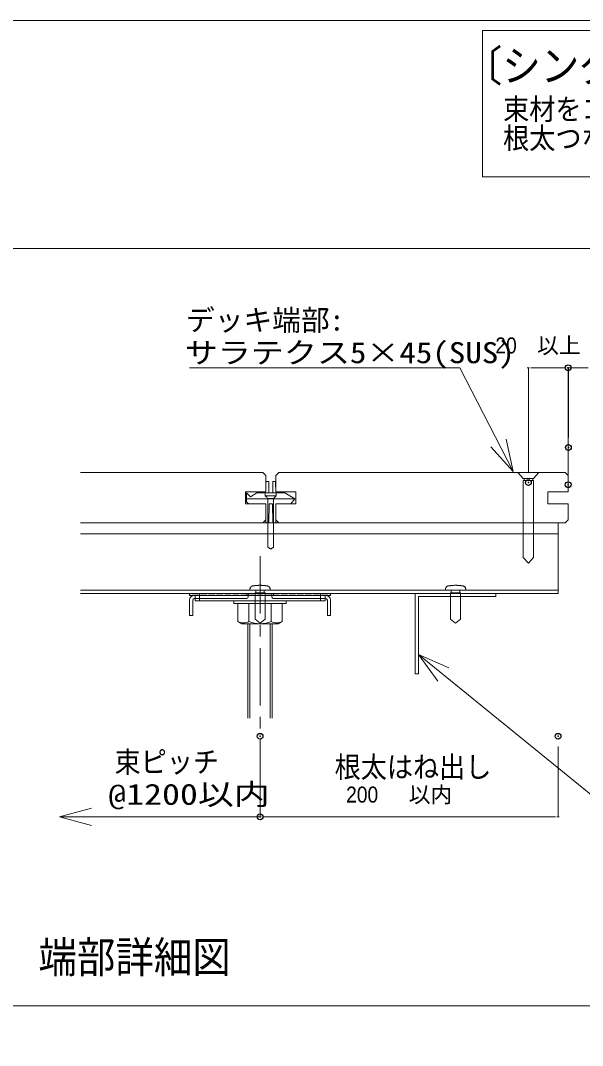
# Model space of a CAD drawing. Units: millimetres, scale not verified. Extents: x -12715 to 12220, y -3398 to 4210.
# Drawn here: x -2321 to -2042, y 3087 to 3596 of the extents above; entities that cross this region are included whole.
import ezdxf
from ezdxf.enums import TextEntityAlignment as Align

# ---------------------------------------------------------------- set-up
doc = ezdxf.new("R2010")
doc.units = ezdxf.units.MM
doc.header["$LTSCALE"] = 5.7
doc.header["$PDMODE"] = 32
doc.header["$PDSIZE"] = 2.85
doc.linetypes.add('CHAIN1', pattern=[8, 5, -1, 1, -1])
doc.linetypes.add('DASHED1', pattern=[1.8, 1.2, -0.6])
for name, color, linetype, lineweight in [('0-0_図枠', 7, 'Continuous', 9), ('0-1_デッキ', 7, 'Continuous', 9), ('0-2_文字', 4, 'Continuous', 9), ('0-3_寸法', 7, 'Continuous', 9), ('0-4_一般', 4, 'Continuous', 9), ('0-5_根太', 4, 'Continuous', 9), ('0-6_ビス', 2, 'Continuous', 9), ('0-7_0', 7, 'Continuous', 9), ('0-A_WQCS', 4, 'Continuous', 9), ('0-B_束', 4, 'Continuous', 9)]:
    doc.layers.add(name, color=color, linetype=linetype, lineweight=lineweight)
doc.layers.add('0-8_DEFPOINTS', color=7, linetype='Continuous')
doc.styles.add('Osaka', font='')
doc.styles.add('ＭＳ ゴシック', font='')
doc.styles.get('Osaka').set_extended_font_data('Osaka')
doc.styles.get('ＭＳ ゴシック').set_extended_font_data('MS Gothic')

# ---------------------------------------------------------------- blocks, each defined once
blk = doc.blocks.new('グループ-19-1')
at = {"layer": '0-6_ビス', "color": 4}
for p, q in [((-93559.2, 17932.3), (-93559.2, 17896.3)), ((-93386.9, 17896.3), (-93386.9, 17932.3))]:
    blk.add_line(p, q, dxfattribs=at)
for points in [[(-93573, 17932.3), (-93681, 18053.8), (-93265, 18053.8), (-93373, 17932.3)], [(-93573, 17896.3), (-93573, 16366.3), (-93473, 16253.8), (-93373, 16366.3), (-93373, 17896.3)]]:
    blk.add_lwpolyline(points, close=True, dxfattribs=at)
blk = doc.blocks.new('_DOT')
at = {"layer": '0-7_0'}
for p, q in [((-20, 0), (-40, 0)), ((-10, 0), (10, 0))]:
    blk.add_line(p, q, dxfattribs=at)
blk = doc.blocks.new('グループ-129-1')
at = {"layer": '0-6_ビス'}
for p, q in [((-84.8, 237.4), (-84.8, 181.4)), ((84.8, 181.4), (84.8, 237.4))]:
    blk.add_line(p, q, dxfattribs=at)
for points in [[(-200, 237.4), (-200, 238.3), (-200, 239.3), (-200, 240.3), (-200, 241.2), (-200, 242.2), (-200, 243.1), (-200, 244.1), (-200, 245.1), (-200, 246), (-200, 247), (-200, 248), (-200, 248.9), (-200, 249.9), (-200, 250.9), (-200, 251.8), (-200, 252.8), (-200, 253.7), (-200, 254.7), (-200, 255.7), (-200, 256.6), (-200, 257.6), (-199.9, 260.8), (-199.6, 264.9), (-199, 269.1), (-198.1, 273.2), (-196.9, 277.4), (-195.5, 281.5), (-193.7, 285.6), (-191.6, 289.5), (-189.2, 293.4), (-186.6, 297.1), (-183.7, 300.5), (-180.5, 303.8), (-177.2, 306.9), (-173.6, 309.6), (-169.9, 312.1), (-166.1, 314.3), (-162.1, 316.3), (-158.1, 317.9)], [(63.5, 237.4), (44.7, 237.4), (25.9, 237.4), (7.1, 237.4), (-11.8, 237.4), (-30.6, 237.4), (-49.4, 237.4), (-68.2, 237.4), (-87.1, 237.4), (-105.9, 237.4), (-124.7, 237.4), (-143.5, 237.4), (-162.4, 237.4), (-181.2, 237.4), (-200, 237.4), (-200, 237.4)], [(-158.1, 317.9), (-154.1, 319.2), (-150.1, 320.3), (-146.1, 321), (-143.1, 321.5), (-141, 321.7), (-138.9, 322), (-136.9, 322.3), (-134.8, 322.5), (-132.7, 322.8), (-130.6, 323), (-128.6, 323.3), (-126.5, 323.6), (-124.4, 323.8), (-122.3, 324.1), (-120.2, 324.4), (-118.2, 324.6), (-116.1, 324.9), (-114, 325.2), (-111.9, 325.4), (-109.9, 325.7), (-107.8, 326), (-105.7, 326.2), (-103.6, 326.5), (-101.6, 326.8), (-97.6, 327.3), (-88.2, 328.4), (-78.8, 329.4), (-69.4, 330.3), (-60, 331.1), (-50.6, 331.7), (-41.2, 332.3), (-31.8, 332.7), (-22.4, 333), (-12.9, 333.3), (-3.5, 333.4), (5.9, 333.3), (15.3, 333.2), (24.7, 333), (34.1, 332.6)], [(34.1, 332.6), (43.5, 332.2), (52.9, 331.6), (62.4, 330.9), (71.8, 330.1), (81.2, 329.2), (90.6, 328.1), (100, 327), (102.1, 326.7), (104.2, 326.4), (106.2, 326.2), (108.3, 325.9), (110.4, 325.6), (112.5, 325.4), (114.5, 325.1), (116.6, 324.8), (118.7, 324.6), (120.8, 324.3), (122.8, 324), (124.9, 323.8), (127, 323.5), (129.1, 323.2), (131.1, 323), (133.2, 322.7), (135.3, 322.4), (137.4, 322.2), (139.5, 321.9), (141.5, 321.7), (143.6, 321.4), (147.1, 320.9), (151.1, 320), (155.1, 318.9), (159.1, 317.5), (163.1, 315.8), (167, 313.8), (170.8, 311.5), (174.5, 309), (178, 306.1), (181.3, 303), (184.4, 299.7)], [(184.4, 299.7), (187.3, 296.2), (189.8, 292.4), (192.1, 288.6), (194.2, 284.6), (195.9, 280.5), (197.3, 276.3), (198.4, 272.2), (199.2, 268), (199.7, 263.9), (200, 259.8), (200, 257.4), (200, 256.4), (200, 255.4), (200, 254.5), (200, 253.5), (200, 252.5), (200, 251.6), (200, 250.6), (200, 249.6), (200, 248.7), (200, 247.7), (200, 246.8), (200, 245.8), (200, 244.8), (200, 243.9), (200, 242.9), (200, 241.9), (200, 241), (200, 240), (200, 239.1), (200, 238.1), (195.3, 237.4), (176.5, 237.4), (157.6, 237.4), (138.8, 237.4), (120, 237.4), (101.2, 237.4), (82.4, 237.4), (63.5, 237.4)]]:
    blk.add_lwpolyline(points, dxfattribs=at)
blk.add_lwpolyline([(-100, 181.4), (-100, -336.4), (0, -418.6), (100, -336.4), (100, 181.4)], close=True, dxfattribs=at)
blk = doc.blocks.new('ナベテクス4x16')
at = {"layer": '0-6_ビス'}
blk.add_blockref('グループ-129-1', (0, 0), dxfattribs=at)
blk = doc.blocks.new('グループ-325-1')
at = {"layer": '0-A_WQCS'}
for p, q in [((-96.4, 658.2), (-99.7, 469.1)), ((-40, 670), (-84.4, 670)), ((-40, 670), (-40, 658.4)), ((-40, 658.4), (-40, 469.3)), ((40, 658.4), (40, 670)), ((84.4, 670), (40, 670)), ((40, 469.3), (40, 658.4)), ((99.7, 469.1), (96.4, 658.2)), ((-280, 450), (280, 450)), ((480, 330), (-480, 330)), ((-100, 211.1), (-100, -138)), ((-33.7, 210.7), (-39.8, -138.4)), ((39.8, -138.4), (33.7, 210.7)), ((100, -138), (100, 211.1)), ((400, 230), (480, 330)), ((-88, -150), (-40, -150)), ((-39.8, -138.4), (-40, -150)), ((40, -150), (39.8, -138.4)), ((40, -150), (88, -150))]:
    blk.add_line(p, q, dxfattribs=at)
blk.add_lwpolyline([(-480, 450), (-400, 370), (-280, 450), (-99.7, 470), (-96.4, 658.2), (-84.4, 670), (-40, 670), (-40, 450), (40, 450), (40, 670), (84.4, 670), (96.4, 658.2), (99.7, 470), (280, 450), (480, 330), (397.8, 230), (100, 230), (100, -138), (88, -150), (40, -150), (33.4, 230), (-33.4, 230), (-40, -150), (-88, -150), (-100, -138), (-100, 230), (-440, 230), (-480, 270)], close=True, dxfattribs=at)
for centre, start, end in [((-84.4, 658), 90, 179), ((84.4, 658), 1, 90), ((-88, -138), 180, 270), ((88, -138), 270, 0)]:
    blk.add_arc(centre, 12, start, end, dxfattribs=at)
blk = doc.blocks.new('グループ-326-1')
at = {"layer": '0-A_WQCS'}
for p, q in [((110, 450), (110, 390)), ((110, 390), (-110, 390)), ((-110, 390), (-79.9, 359.8)), ((56.4, 336.4), (-56.4, 336.4)), ((-56.4, 303.3), (-56.4, -634)), ((56.4, 303.3), (56.4, -634)), ((110, 390), (79.8, 359.8)), ((-56.4, -634), (-7.3, -668.4)), ((-7.3, -668.4), (0, -670))]:
    blk.add_line(p, q, dxfattribs=at)
for points in [[(110, 450), (-110, 450), (-110, 390)], [(0, -670), (7.2, -668.4), (56.4, -634)]]:
    blk.add_lwpolyline(points, dxfattribs=at)
for centre, start, end in [((-136.4, 303.3), 0, 45), ((136.4, 303.3), 135, 180)]:
    blk.add_arc(centre, 80, start, end, dxfattribs=at)
blk = doc.blocks.new('グループ-327-1')
at = {"layer": '0-A_WQCS'}
for name in ['グループ-325-1', 'グループ-326-1']:
    blk.add_blockref(name, (0, 0), dxfattribs=at)
blk = doc.blocks.new('WQCS2016断')
at = {"layer": '0-A_WQCS'}
blk.add_blockref('グループ-327-1', (0, 0), dxfattribs=at)
blk = doc.blocks.new('グループ-479-1')
at = {"layer": '0-B_束'}
for p, q in [((-99036.5, 15049.9), (-99036.5, 13176)), ((-98996.5, 15049.9), (-98996.5, 13176)), ((-98596.5, 15049.9), (-98596.5, 13176)), ((-98556.5, 15049.9), (-98556.5, 13176))]:
    blk.add_line(p, q, dxfattribs=at)
blk = doc.blocks.new('グループ-480-1')
at = {"layer": '0-B_束'}
for p, q in [((-99316.5, 15449.9), (-99316.5, 15503.9)), ((-98276.5, 15503.9), (-98276.5, 15449.9)), ((-98276.5, 15449.9), (-99316.5, 15449.9)), ((-99235.3, 15449.9), (-99235.3, 15095.3)), ((-98357.7, 15449.9), (-99235.3, 15449.9)), ((-99015.9, 15449.9), (-99015.9, 15095.3)), ((-98577.1, 15449.9), (-98577.1, 15095.3)), ((-98357.7, 15449.9), (-98357.7, 15095.3)), ((-99235.3, 15095.3), (-99156.5, 15049.9)), ((-98357.7, 15095.3), (-98436.5, 15049.9)), ((-98436.5, 15049.9), (-99156.5, 15049.9))]:
    blk.add_line(p, q, dxfattribs=at)
for centre, radius, start, end in [((-99125.6, 15285.3), 219.4, 240.00001, 299.99999), ((-98796.5, 15601.7), 551.8, 246.57346, 293.42654), ((-98467.4, 15285.3), 219.4, 240.00001, 299.99999)]:
    blk.add_arc(centre, radius, start, end, dxfattribs=at)
blk = doc.blocks.new('グループ-481-1')
at = {"layer": '0-B_束'}
for p, q in [((-100196.5, 15641.9), (-100196.5, 15613.9)), ((-100182.5, 15641.9), (-100196.5, 15641.9)), ((-100196.5, 15613.9), (-97396.5, 15613.9)), ((-100170.5, 15653.9), (-100142.5, 15653.9)), ((-100130.5, 15641.9), (-100022.5, 15641.9)), ((-100086.6, 15613.9), (-100086.6, 15503.9)), ((-100086.6, 15503.9), (-97506.5, 15503.9)), ((-100010.5, 15653.9), (-99982.5, 15653.9)), ((-99996.5, 15503.9), (-99996.5, 15653.9)), ((-99970.5, 15641.9), (-99862.5, 15641.9)), ((-99850.5, 15653.9), (-99822.5, 15653.9)), ((-99810.5, 15641.9), (-99702.5, 15641.9)), ((-99690.5, 15653.9), (-99662.5, 15653.9)), ((-99650.5, 15641.9), (-99542.5, 15641.9)), ((-99530.5, 15653.9), (-99502.5, 15653.9)), ((-99490.5, 15641.9), (-99382.5, 15641.9)), ((-99370.5, 15653.9), (-99342.5, 15653.9)), ((-99330.5, 15641.9), (-99222.5, 15641.9)), ((-99210.5, 15653.9), (-99182.5, 15653.9)), ((-99170.5, 15641.9), (-99062.5, 15641.9)), ((-99050.5, 15653.9), (-99022.5, 15653.9)), ((-99010.5, 15641.9), (-98902.5, 15641.9)), ((-98890.5, 15653.9), (-98862.5, 15653.9)), ((-98850.5, 15641.9), (-98796.5, 15641.9)), ((-98742.5, 15641.9), (-98796.5, 15641.9)), ((-98702.5, 15653.9), (-98730.5, 15653.9)), ((-98582.5, 15641.9), (-98690.5, 15641.9)), ((-98542.5, 15653.9), (-98570.5, 15653.9)), ((-98422.5, 15641.9), (-98530.5, 15641.9)), ((-98382.5, 15653.9), (-98410.5, 15653.9)), ((-98262.5, 15641.9), (-98370.5, 15641.9)), ((-98222.5, 15653.9), (-98250.5, 15653.9)), ((-98102.5, 15641.9), (-98210.5, 15641.9)), ((-98062.5, 15653.9), (-98090.5, 15653.9)), ((-97942.5, 15641.9), (-98050.5, 15641.9)), ((-97902.5, 15653.9), (-97930.5, 15653.9)), ((-97782.5, 15641.9), (-97890.5, 15641.9)), ((-97742.5, 15653.9), (-97770.5, 15653.9)), ((-97622.5, 15641.9), (-97730.5, 15641.9)), ((-97582.5, 15653.9), (-97610.5, 15653.9)), ((-97596.5, 15503.9), (-97596.5, 15653.9)), ((-97462.5, 15641.9), (-97570.5, 15641.9)), ((-97506.5, 15613.9), (-97506.5, 15503.9)), ((-97422.5, 15653.9), (-97450.5, 15653.9)), ((-97410.5, 15641.9), (-97396.5, 15641.9)), ((-97408.5, 15641.9), (-97396.5, 15641.9)), ((-97396.5, 15613.9), (-97396.5, 15641.9))]:
    blk.add_line(p, q, dxfattribs=at)
for centre, start, end in [((-100182.5, 15647.9), 270, 0), ((-100170.5, 15647.9), 90, 180), ((-100142.5, 15647.9), 0, 90), ((-100130.5, 15647.9), 180, 270), ((-100022.5, 15647.9), 270, 0), ((-100010.5, 15647.9), 90, 180), ((-99982.5, 15647.9), 0, 90), ((-99970.5, 15647.9), 180, 270), ((-99862.5, 15647.9), 270, 0), ((-99850.5, 15647.9), 90, 180), ((-99822.5, 15647.9), 0, 90), ((-99810.5, 15647.9), 180, 270), ((-99702.5, 15647.9), 270, 0), ((-99690.5, 15647.9), 90, 180), ((-99662.5, 15647.9), 0, 90), ((-99650.5, 15647.9), 180, 270), ((-99542.5, 15647.9), 270, 0), ((-99530.5, 15647.9), 90, 180), ((-99502.5, 15647.9), 0, 90), ((-99490.5, 15647.9), 180, 270), ((-99382.5, 15647.9), 270, 0), ((-99370.5, 15647.9), 90, 180), ((-99342.5, 15647.9), 0, 90), ((-99330.5, 15647.9), 180, 270), ((-99222.5, 15647.9), 270, 0), ((-99210.5, 15647.9), 90, 180), ((-99182.5, 15647.9), 0, 90), ((-99170.5, 15647.9), 180, 270), ((-99062.5, 15647.9), 270, 0), ((-99050.5, 15647.9), 90, 180), ((-99022.5, 15647.9), 0, 90), ((-99010.5, 15647.9), 180, 270), ((-98902.5, 15647.9), 270, 0), ((-98890.5, 15647.9), 90, 180), ((-98862.5, 15647.9), 0, 90), ((-98850.5, 15647.9), 180, 270), ((-98742.5, 15647.9), 270, 0), ((-98730.5, 15647.9), 90, 180), ((-98702.5, 15647.9), 0, 90), ((-98690.5, 15647.9), 180, 270), ((-98582.5, 15647.9), 270, 0), ((-98570.5, 15647.9), 90, 180), ((-98542.5, 15647.9), 0, 90), ((-98530.5, 15647.9), 180, 270), ((-98422.5, 15647.9), 270, 0), ((-98410.5, 15647.9), 90, 180), ((-98382.5, 15647.9), 0, 90), ((-98370.5, 15647.9), 180, 270), ((-98262.5, 15647.9), 270, 0), ((-98250.5, 15647.9), 90, 180), ((-98222.5, 15647.9), 0, 90), ((-98210.5, 15647.9), 180, 270), ((-98102.5, 15647.9), 270, 0), ((-98090.5, 15647.9), 90, 180), ((-98062.5, 15647.9), 0, 90), ((-98050.5, 15647.9), 180, 270), ((-97942.5, 15647.9), 270, 0), ((-97930.5, 15647.9), 90, 180), ((-97902.5, 15647.9), 0, 90), ((-97890.5, 15647.9), 180, 270), ((-97782.5, 15647.9), 270, 0), ((-97770.5, 15647.9), 90, 180), ((-97742.5, 15647.9), 0, 90), ((-97730.5, 15647.9), 180, 270), ((-97622.5, 15647.9), 270, 0), ((-97610.5, 15647.9), 90, 180), ((-97582.5, 15647.9), 0, 90), ((-97570.5, 15647.9), 180, 270), ((-97462.5, 15647.9), 270, 0), ((-97450.5, 15647.9), 90, 180), ((-97422.5, 15647.9), 0, 90), ((-97410.5, 15647.9), 180, 270)]:
    blk.add_arc(centre, 6, start, end, dxfattribs=at)
blk = doc.blocks.new('グループ-482-1')
at = {"layer": '0-B_束'}
for p, q in [((-100196.5, 15517.9), (-100196.5, 15213.9)), ((-100132.5, 15213.9), (-100132.5, 15517.9)), ((-100196.5, 15213.9), (-100132.5, 15213.9))]:
    blk.add_line(p, q, dxfattribs=at)
at = {"layer": '0-B_束', "color": 2, "linetype": 'DASHED1'}
for p, q in [((-99066.5, 15613.9), (-100100.5, 15613.9)), ((-100086.6, 15549.9), (-99070.5, 15549.9)), ((-99060.5, 15653.9), (-99060.5, 15619.9)), ((-99030.5, 15589.9), (-99030.5, 15653.9))]:
    blk.add_line(p, q, dxfattribs=at)
at = {"layer": '0-B_束'}
for radius in [96, 32]:
    blk.add_arc((-100100.5, 15517.9), radius, 90, 180, dxfattribs=at)
at = {"layer": '0-B_束', "color": 2, "linetype": 'DASHED1'}
for centre, radius in [((-99070.5, 15589.9), 40), ((-99066.5, 15619.9), 6)]:
    blk.add_arc(centre, radius, 270, 0, dxfattribs=at)
blk = doc.blocks.new('グループ-483-1')
at = {"layer": '0-B_束', "color": 2, "linetype": 'DASHED1'}
for p, q in [((-98562.5, 15589.9), (-98562.5, 15653.9)), ((-98532.5, 15653.9), (-98532.5, 15619.9)), ((-98526.5, 15613.9), (-97492.5, 15613.9)), ((-97506.5, 15549.9), (-98522.5, 15549.9))]:
    blk.add_line(p, q, dxfattribs=at)
at = {"layer": '0-B_束'}
for p, q in [((-97460.5, 15213.9), (-97460.5, 15517.9)), ((-97396.5, 15517.9), (-97396.5, 15213.9)), ((-97396.5, 15213.9), (-97460.5, 15213.9))]:
    blk.add_line(p, q, dxfattribs=at)
at = {"layer": '0-B_束', "color": 2, "linetype": 'DASHED1'}
for centre, radius in [((-98522.5, 15589.9), 40), ((-98526.5, 15619.9), 6)]:
    blk.add_arc(centre, radius, 180, 270, dxfattribs=at)
at = {"layer": '0-B_束'}
for radius in [96, 32]:
    blk.add_arc((-97492.5, 15517.9), radius, 360, 90, dxfattribs=at)
blk = doc.blocks.new('グループ-484-1')
at = {"layer": '0-B_束'}
blk.add_line((-100100.5, 15549.9), (-100086.6, 15549.9), dxfattribs=at)
for name in ['グループ-481-1', 'グループ-482-1', 'グループ-480-1', 'グループ-483-1', 'グループ-479-1']:
    blk.add_blockref(name, (0, 0), dxfattribs=at)
blk = doc.blocks.new('グループ-485-1')
at = {"layer": '0-B_束'}
blk.add_blockref('グループ-484-1', (0, 0), dxfattribs=at)

msp = doc.modelspace()

# ---------------------------------------------------------------- linework, layer by layer
at = {"layer": '0-0_図枠', "color": 5}
msp.add_lwpolyline([(-3781.016, 3595.811), (-1781.016, 3595.811), (-1781.016, 2295.811), (-3781.016, 2295.811)], close=True, dxfattribs=at)
at = {"layer": '0-1_デッキ'}
msp.add_lwpolyline([(-2291.389, 3371.346), (-2201.003, 3371.346), (-2199.503, 3369.846), (-2199.503, 3361.846), (-2209.503, 3361.846), (-2209.503, 3355.846), (-2199.503, 3355.846), (-2199.503, 3347.846), (-2201.003, 3346.346), (-2291.389, 3346.346)], dxfattribs=at)
msp.add_lwpolyline([(-2059.503, 3361.846), (-2049.503, 3361.846), (-2049.503, 3369.846), (-2051.003, 3371.346), (-2193.003, 3371.346), (-2194.503, 3369.846), (-2194.503, 3361.846), (-2184.503, 3361.846), (-2184.503, 3355.846), (-2194.503, 3355.846), (-2194.503, 3347.846), (-2193.003, 3346.346), (-2051.003, 3346.346), (-2049.503, 3347.846), (-2049.503, 3355.846), (-2059.503, 3355.846)], close=True, dxfattribs=at)
at = {"layer": '0-1_デッキ', "color": 2}
msp.add_lwpolyline([(-2123.727, 3309.746), (-2085.327, 3309.746), (-2085.327, 3311.346), (-2125.327, 3311.346), (-2125.327, 3271.346), (-2123.727, 3271.346)], close=True, dxfattribs=at)
at = {"layer": '0-2_文字'}
for p, q in [((-2103.256, 3423.409), (-2237.274, 3423.409)), ((-2103.256, 3423.409), (-2076.84, 3371.844)), ((-2024.636, 3200.379), (-2123.727, 3281))]:
    msp.add_line(p, q, dxfattribs=at)
for points in [[(-2080.257, 3387.92), (-2076.84, 3371.844), (-2087.837, 3384.058)], [(-2114.067, 3267.704), (-2123.727, 3281), (-2108.713, 3274.315)]]:
    msp.add_lwpolyline(points, dxfattribs=at)
at = {"layer": '0-3_寸法'}
for p, q in [((-2069.24, 3371.346), (-2069.24, 3423.409)), ((-2066.736, 3423.409), (-2052.007, 3423.409)), ((-2051.861, 3423.409), (-2054.365, 3423.409)), ((-2049.503, 3370.31), (-2049.503, 3423.409)), ((-2049.357, 3388.788), (-2049.357, 3423.409)), ((-2049.357, 3423.409), (-2039.503, 3423.409)), ((-2202.327, 3235.379), (-2202.327, 3200.379)), ((-2054.503, 3235.379), (-2054.503, 3200.379)), ((-2057.007, 3200.379), (-2199.823, 3200.379))]:
    msp.add_line(p, q, dxfattribs=at)
at = {"layer": '0-3_寸法', "color": 4}
msp.add_line((-2202.327, 3200.379), (-2301.885, 3200.379), dxfattribs=at)
at = {"layer": '0-3_寸法'}
msp.add_lwpolyline([(-2092.016, 3590.811), (-1786.016, 3590.811), (-1786.016, 3518.258), (-2092.016, 3518.258)], close=True, dxfattribs=at)
at = {"layer": '0-3_寸法', "color": 4}
msp.add_lwpolyline([(-2286.01, 3196.126), (-2301.885, 3200.379), (-2286.01, 3204.633)], dxfattribs=at)
at = {"layer": '0-4_一般', "color": 7}
for p, q in [((-2652.854, 3482.6), (-1865.804, 3482.6)), ((-1865.804, 3106.516), (-2652.854, 3106.516))]:
    msp.add_line(p, q, dxfattribs=at)
at = {"layer": '0-4_一般', "linetype": 'CHAIN1'}
msp.add_line((-2202.327, 3329.811), (-2202.327, 3232.442), dxfattribs=at)
at = {"layer": '0-5_根太'}
for p, q in [((-2291.389, 3346.346), (-2054.503, 3346.346)), ((-2054.503, 3346.346), (-2054.503, 3311.346)), ((-2291.389, 3340.846), (-2054.503, 3340.846)), ((-2054.503, 3312.946), (-2291.389, 3312.946)), ((-2291.389, 3311.346), (-2054.503, 3311.346))]:
    msp.add_line(p, q, dxfattribs=at)
at = {"layer": '0-8_DEFPOINTS'}
for p in [(-2049.503, 3423.409), (-2049.357, 3383.788), (-2069.24, 3366.346), (-2049.503, 3365.31), (-2202.327, 3240.379), (-2054.503, 3240.379), (-2202.327, 3200.379)]:
    msp.add_point(p, dxfattribs=at)

# ---------------------------------------------------------------- block references
at = {"layer": '0-3_寸法', "xscale": 0.06259308, "yscale": 0.06259308, "rotation": 180}
for p in [(-2069.24, 3423.409), (-2202.327, 3200.379)]:
    msp.add_blockref('_DOT', p, dxfattribs=at)
at = {"layer": '0-3_寸法', "xscale": 0.06259308, "yscale": 0.06259308}
for p in [(-2049.503, 3423.409), (-2049.357, 3423.409), (-2054.503, 3200.379)]:
    msp.add_blockref('_DOT', p, dxfattribs=at)
at = {"layer": '0-6_ビス', "yscale": 0.025}
for name, p, xscale in [('グループ-19-1', (267.586, 2920), 0.025), ('ナベテクス4x16', (-2202.327, 3307.012), -0.025), ('ナベテクス4x16', (-2105.327, 3307.012), -0.025)]:
    msp.add_blockref(name, p, dxfattribs=dict(at, xscale=xscale))
at = {"layer": '0-A_WQCS', "xscale": 0.025, "yscale": 0.025}
msp.add_blockref('WQCS2016断', (-2197.003, 3350.096), dxfattribs=at)
at = {"layer": '0-B_束', "xscale": 0.025, "yscale": 0.025}
msp.add_blockref('グループ-485-1', (267.586, 2920), dxfattribs=at)

# ---------------------------------------------------------------- texts
at = {"layer": '0-2_文字', "style": 'ＭＳ ゴシック'}
for s, height, width, p in [('〔シングル工法〕：根太つなぎ', 15.54, 0.9, (-2101.241, 3560.881)), ('束材をコンクリートビスで固定できる場合、', 10.56, 0.9, (-2081.769, 3543.322)), ('根太つなぎ材を入れる必要はありません。', 10.56, 0.9, (-2081.769, 3528.938)), ('サラテクス5×45(SUS)', 10.45, 1.15, (-2239.688, 3422.51)), ('端部詳細図', 15.54, 0.9, (-2312.246, 3118.269))]:
    msp.add_text(s, height=height, dxfattribs=dict(at, width=width)).set_placement(p, align=Align.BOTTOM_LEFT)
msp.add_text('デッキ端部:', height=10.45, dxfattribs=at).set_placement((-2239.047, 3438.703), align=Align.BOTTOM_LEFT)
at = {"layer": '0-3_寸法', "style": 'Osaka', "width": 0.9}
for s, p in [('20', (-2085.605, 3428.121)), ('200', (-2159.635, 3205.092))]:
    msp.add_text(s, height=7.918, dxfattribs=at).set_placement(p, align=Align.BOTTOM_LEFT)
at = {"layer": '0-3_寸法', "style": 'Osaka'}
for s, p in [('以上', (-2064.921, 3428.121)), ('以内', (-2128.609, 3205.092))]:
    msp.add_text(s, height=7.918, dxfattribs=at).set_placement(p, align=Align.BOTTOM_LEFT)
at = {"layer": '0-3_寸法', "color": 4, "style": 'ＭＳ ゴシック'}
for s, height, width, p in [('束ピッチ', 10.56, 0.9, (-2274.501, 3219.218)), ('根太はね出し', 10.56, 0.9, (-2165.338, 3216.71)), ('@1200以内', 10.45, 1.25, (-2277.612, 3203.218))]:
    msp.add_text(s, height=height, dxfattribs=dict(at, width=width)).set_placement(p, align=Align.BOTTOM_LEFT)

doc.saveas('drawing.dxf')
